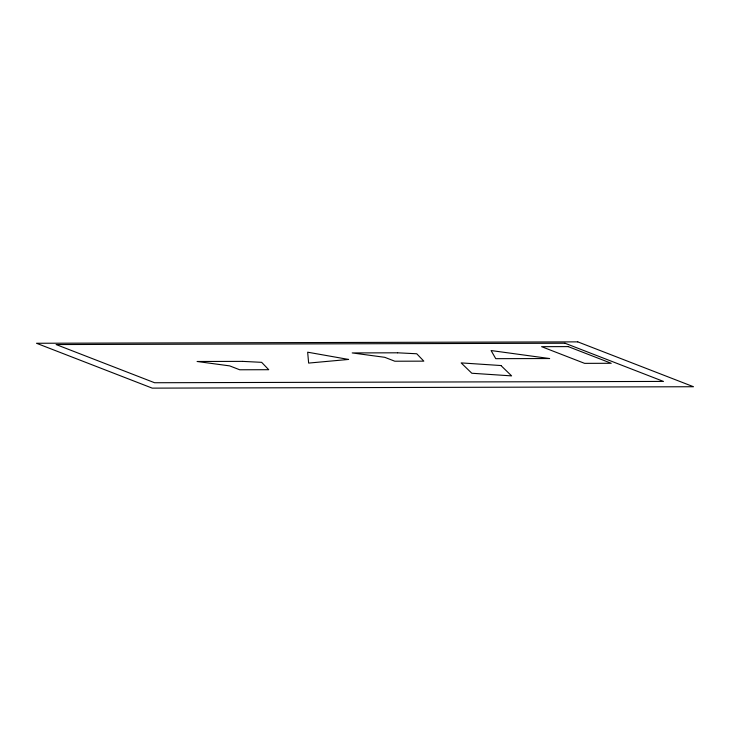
<?xml version="1.0" encoding="UTF-8"?>
<svg xmlns="http://www.w3.org/2000/svg" width="730" height="730" viewBox="0 0 730 730"><rect width="100%" height="100%" fill="white"/><g stroke="black" fill="none" stroke-linecap="round" stroke-linejoin="round"><path stroke-width="1.09" d="M348.584 359.443L308.635 363.084L307.659 352.198L348.584 359.443M577.777 341.868L36.5 343.264L152.223 388.132L693.5 386.736L577.777 341.868M565.02 343.237L56.119 344.551L154.596 382.739L663.497 381.425L565.02 343.237M568.205 346.604L541.587 346.668L584.611 363.357L611.229 363.284L568.205 346.604M397.604 352.809L352.188 352.928L384.756 357.317L394.811 361.222L423.829 361.149L416.739 353.767L397.604 352.809M549.599 358.54L495.752 358.676L491.089 350.546L549.599 358.54M242.515 361.377L197.091 361.487L229.667 365.885L239.723 369.781L268.74 369.709L261.641 362.335L242.515 361.377M500.944 365.538L461.141 362.901L471.817 373.249L511.62 375.886L500.944 365.538"/></g></svg>
